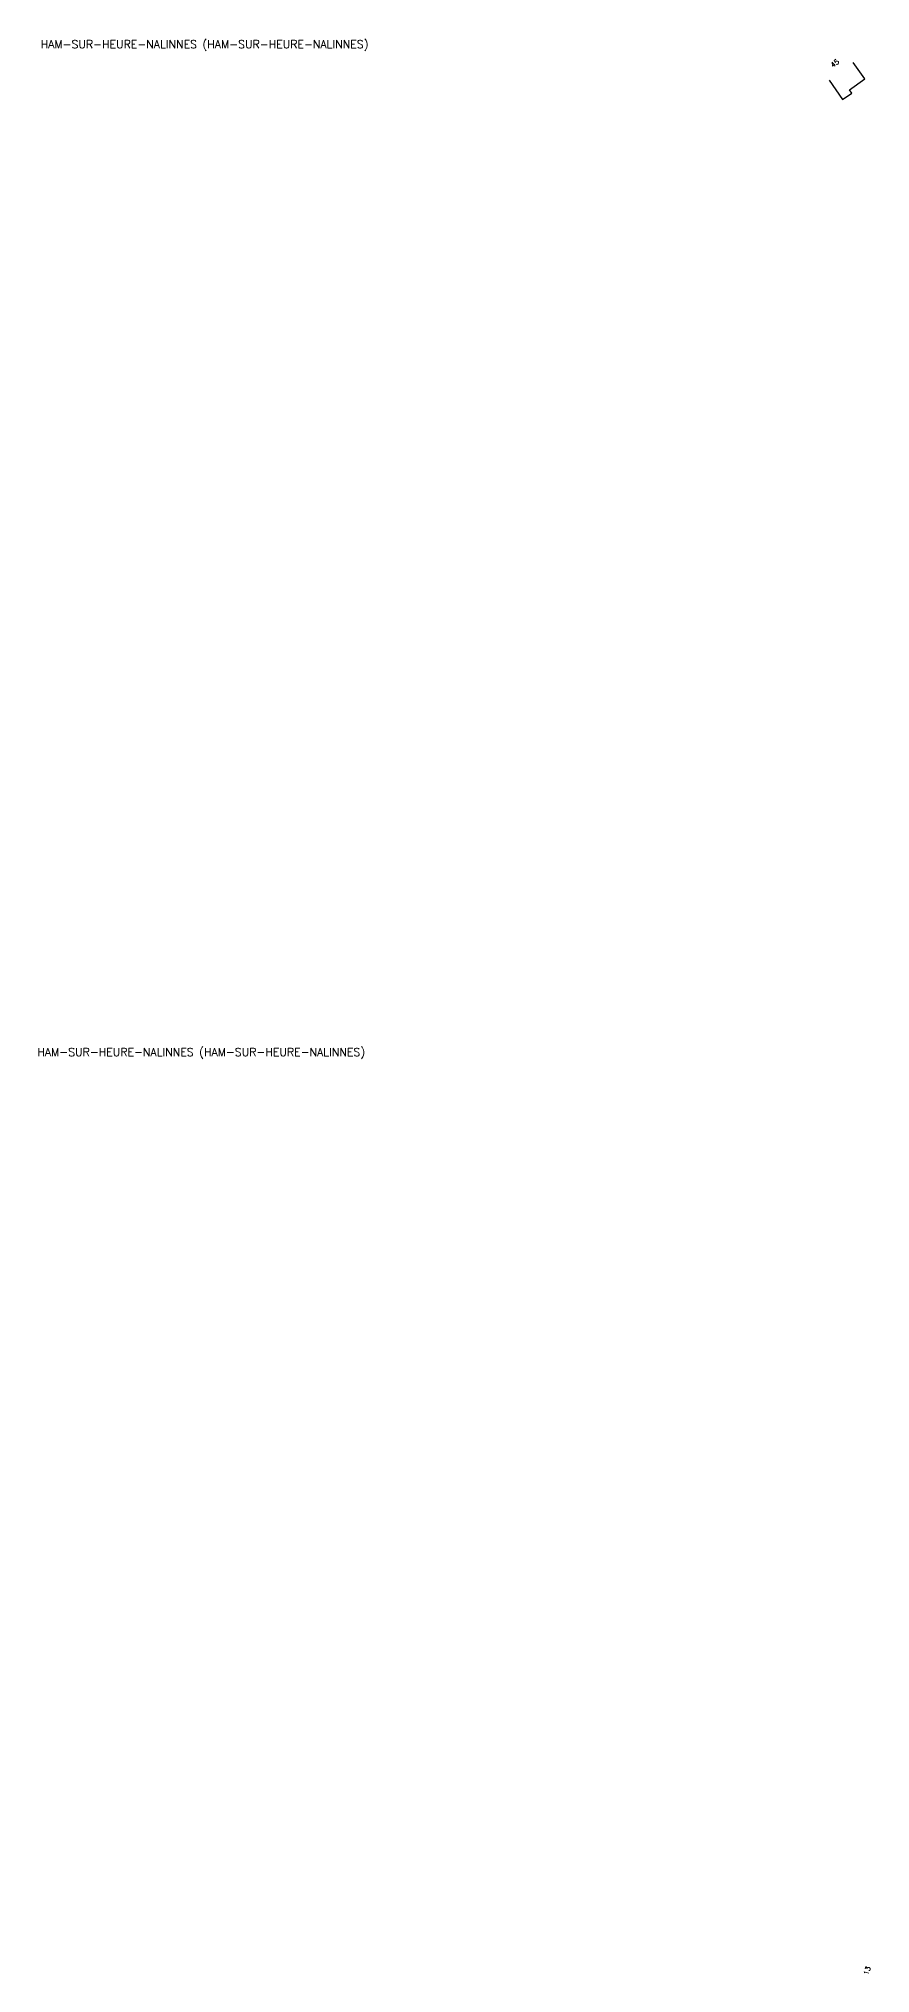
# Model space of a CAD drawing. Header units: millimetres. Extents: x 152000 to 153000, y 111999 to 113000.
# Drawn here: x 152018.7 to 152226.6, y 112004.2 to 112487.8 of the extents above; entities that cross this region are included whole.
import ezdxf
from ezdxf.enums import TextEntityAlignment as Align

# ---------------------------------------------------------------- set-up
doc = ezdxf.new("R2010")
doc.units = ezdxf.units.MM
for name, color, linetype in [('W0100', 7, 'CONTINUOUS'), ('W0980', 7, 'CONTINUOUS'), ('W0991', 7, 'CONTINUOUS')]:
    doc.layers.add(name, color=color, linetype=linetype)
doc.styles.get("Standard").update_dxf_attribs({"font": 'romans.shx', "width": 0.85})

msp = doc.modelspace()

# ---------------------------------------------------------------- linework, layer by layer
at = {"layer": 'W0100', "flags": 128}
msp.add_lwpolyline([(152216.34, 112477.48), (152219.68, 112472.58), (152222, 112474.16), (152221.43, 112475), (152225.25, 112477.78), (152222.31, 112481.83)], dxfattribs=at)

# ---------------------------------------------------------------- texts
at = {"layer": 'W0980'}
for p in [(152060.18, 112486.29), (152059.35, 112234.37)]:
    msp.add_text('HAM-SUR-HEURE-NALINNES (HAM-SUR-HEURE-NALINNES)', height=2, dxfattribs=at).set_placement(p, align=Align.MIDDLE)
at = {"layer": 'W0991'}
for s, rotation, p in [('45', 36.0053, (152217.74, 112481.68)), ('13', 70.9811, (152225.83, 112004.91))]:
    msp.add_text(s, height=1.25, rotation=rotation, dxfattribs=at).set_placement(p, align=Align.MIDDLE)

doc.saveas('drawing.dxf')
